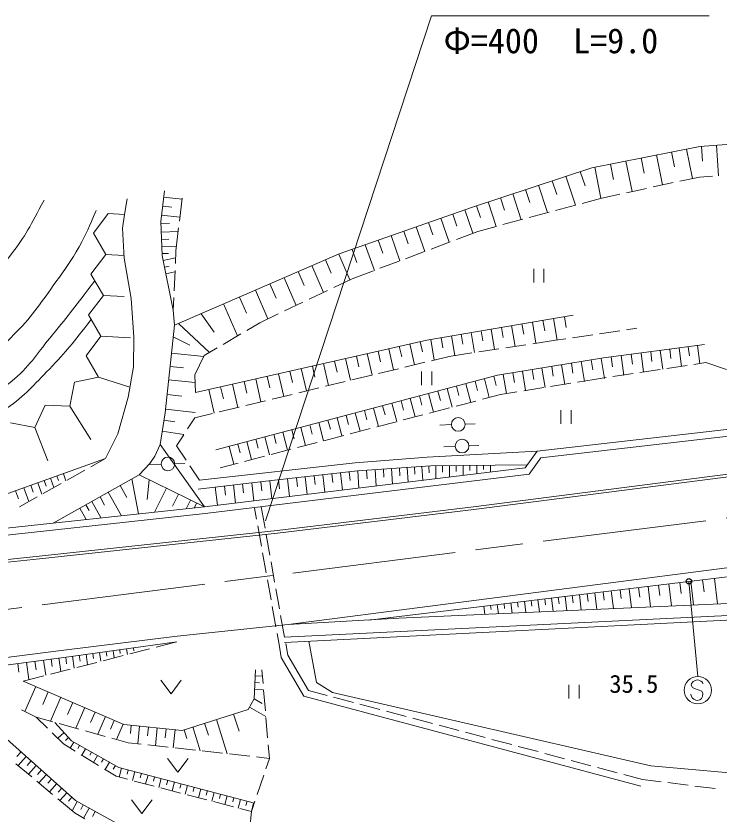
# Model space of a CAD drawing. Units: millimetres at full size, sheet at 1:1000; details may follow other scales. Extents: x 40000 to 680000, y 20000 to 380000.
# Drawn here: x 303597 to 355088, y 234637 to 293120 of the extents above; entities that cross this region are included whole.
import ezdxf
from ezdxf.enums import TextEntityAlignment as Align

# ---------------------------------------------------------------- set-up
doc = ezdxf.new("R2010")
doc.units = ezdxf.units.MM
doc.header["$LTSCALE"] = 1000
doc.linetypes.add('CHAIN', pattern=[18.5, 12, -1.5, 3.5, -1.5])
for name, color, linetype, lineweight in [('M-BGD', 7, 'Continuous', 13), ('M-BMK', 2, 'CHAIN', 13), ('M-STR-HTXT', 7, 'Continuous', 13), ('M-STR-STRC', 7, 'Continuous', 13)]:
    doc.layers.add(name, color=color, linetype=linetype, lineweight=lineweight)
doc.styles.add('ＭＳ ゴシック', font='')
doc.styles.get('ＭＳ ゴシック').set_extended_font_data('MS Gothic')

msp = doc.modelspace()

# ---------------------------------------------------------------- linework, layer by layer
at = {"layer": 'M-BGD'}
for p, q in [((354895, 283652), (355060, 281393)), ((351613, 283152), (351830, 282052)), ((352713, 283370), (353141, 281208)), ((353796, 283571), (353876, 282472)), ((348272, 282491), (348715, 280251)), ((349392, 282713), (349614, 281593)), ((350512, 282935), (350948, 280734)), ((345991, 282040), (346442, 279759)), ((347131, 282266), (347357, 281125)), ((343871, 281369), (344568, 279257)), ((344927, 281718), (345276, 280662)), ((352227, 281011), (353650, 281318)), ((353650, 281318), (354617, 281370)), ((342871, 281039), (343201, 280039)), ((350272, 280588), (351739, 280905)), ((340924, 280397), (341237, 279450)), ((341871, 280709), (342531, 278709)), ((348318, 280165), (349784, 280482)), ((314414, 279853), (315757, 279702)), ((315765, 279773), (315568, 278087)), ((339081, 279788), (339377, 278892)), ((339978, 280084), (340603, 278191)), ((345054, 279387), (346406, 279751)), ((346406, 279751), (347829, 280059)), ((314339, 279185), (315007, 279110)), ((337323, 279208), (337608, 278346)), ((338185, 279492), (338777, 277700)), ((343122, 278868), (344571, 279258)), ((309271, 277197), (310359, 278635)), ((310359, 278635), (311543, 278564)), ((314264, 278516), (315601, 278366)), ((335588, 278605), (335896, 277728)), ((336466, 278913), (337066, 277201)), ((341191, 278349), (342639, 278738)), ((314217, 277899), (314837, 277920)), ((333812, 277983), (334127, 277084)), ((334711, 278298), (335326, 276543)), ((339260, 277830), (340708, 278219)), ((314238, 277278), (315479, 277321)), ((315510, 277590), (315313, 275904)), ((331992, 277344), (332315, 276423)), ((332913, 277667), (333544, 275870)), ((335868, 276748), (337425, 277336)), ((337425, 277336), (338777, 277700)), ((310179, 275640), (309271, 277197)), ((314256, 276740), (314795, 276758)), ((330128, 276691), (330459, 275747)), ((331071, 277022), (331717, 275180)), ((314275, 276201), (315352, 276238)), ((329184, 276360), (329846, 274472)), ((333997, 276041), (335400, 276571)), ((309091, 274203), (310179, 275640)), ((310179, 275640), (311513, 275560)), ((314292, 275701), (314761, 275717)), ((315313, 275904), (315271, 274978)), ((327236, 275675), (328058, 273780)), ((328210, 276018), (328551, 275043)), ((332126, 275334), (333529, 275864)), ((314369, 275209), (315290, 275397)), ((326255, 275249), (326680, 274268)), ((330255, 274627), (331659, 275157)), ((314469, 274719), (314806, 274788)), ((314569, 274229), (315243, 274367)), ((315248, 274478), (315180, 272980)), ((324258, 274383), (324699, 273367)), ((325274, 274823), (326125, 272862)), ((328231, 273862), (329788, 274450)), ((341513, 274580), (341513, 273580)), ((342263, 273580), (342263, 274580)), ((310000, 272645), (309091, 274203)), ((323243, 273942), (324124, 271911)), ((326874, 273218), (328231, 273862)), ((322191, 273486), (322648, 272435)), ((308912, 271208), (310000, 272645)), ((310000, 272645), (311522, 272554)), ((321140, 273030), (322052, 270927)), ((325068, 272360), (326423, 273003)), ((315157, 272480), (315115, 271554)), ((318796, 272013), (319813, 269669)), ((319968, 272521), (320477, 271349)), ((323261, 271501), (324616, 272145)), ((309820, 269651), (308912, 271208)), ((317151, 271299), (318105, 269958)), ((321453, 270642), (322810, 271287)), ((342193, 270816), (342325, 270040)), ((342969, 270947), (343237, 269367)), ((343759, 271082), (343893, 270292)), ((315505, 270585), (317768, 268455)), ((320494, 270073), (321453, 270642)), ((339146, 270298), (339273, 269550)), ((339894, 270425), (340153, 268901)), ((340655, 270554), (340785, 269793)), ((341417, 270684), (341681, 269132)), ((348321, 270122), (349075, 270233)), ((308732, 268213), (309820, 269651)), ((309820, 269651), (311974, 269522)), ((318774, 269052), (320064, 269818)), ((335486, 269676), (335731, 268233)), ((336207, 269798), (336330, 269077)), ((336929, 269921), (337178, 268452)), ((337663, 270046), (337788, 269311)), ((338398, 270171), (338652, 268675)), ((344364, 269541), (345848, 269759)), ((346343, 269831), (347827, 270050)), ((315110, 269598), (316325, 268997)), ((332445, 269087), (332793, 267560)), ((333209, 269261), (333383, 268497)), ((333975, 269419), (334232, 267908)), ((334731, 269547), (334859, 268792)), ((339465, 268802), (340948, 269028)), ((341442, 269103), (343116, 269357)), ((343116, 269357), (343869, 269468)), ((317386, 268228), (318344, 268797)), ((330113, 268556), (330292, 267772)), ((330898, 268735), (331250, 267187)), ((331672, 268911), (331848, 268137)), ((337488, 268501), (338971, 268727)), ((350082, 268513), (350174, 267808)), ((350787, 268606), (350968, 267229)), ((351476, 268697), (351567, 268008)), ((352165, 268787), (352342, 267443)), ((352837, 268876), (352926, 268203)), ((353509, 268964), (353682, 267652)), ((309640, 266656), (308732, 268213)), ((314984, 268413), (317354, 268163)), ((316708, 266830), (317386, 268228)), ((327738, 268016), (328100, 266425)), ((328533, 268197), (328714, 267402)), ((329329, 268378), (329685, 266809)), ((334033, 267860), (335320, 268171)), ((335320, 268171), (336994, 268426)), ((345726, 267912), (345846, 267183)), ((346455, 268031), (346696, 266563)), ((347192, 268134), (347289, 267396)), ((347930, 268231), (348120, 266785)), ((348653, 268326), (348748, 267603)), ((349376, 268421), (349561, 267009)), ((314881, 267439), (315855, 267336)), ((324491, 267277), (324863, 265643)), ((325308, 267463), (325494, 266646)), ((326126, 267649), (326492, 266037)), ((326932, 267833), (327115, 267026)), ((330145, 266920), (331603, 267272)), ((332089, 267390), (333547, 267742)), ((342117, 267320), (342352, 265886)), ((342834, 267438), (342952, 266721)), ((343551, 267556), (343788, 266109)), ((344274, 267674), (344393, 266951)), ((344997, 267793), (345236, 266335)), ((351264, 267291), (352748, 267514)), ((353242, 267588), (354116, 267719)), ((354116, 267719), (355642, 267211)), ((316750, 265516), (316708, 266830)), ((321994, 266709), (322185, 265869)), ((322834, 266900), (323211, 265243)), ((323662, 267089), (323851, 266260)), ((328201, 266450), (329659, 266802)), ((333295, 267071), (333295, 266071)), ((334045, 266071), (334045, 267071)), ((338587, 266714), (338769, 266029)), ((339281, 266855), (339512, 265443)), ((339987, 266971), (340103, 266265)), ((340693, 267087), (340926, 265663)), ((341405, 267204), (341522, 266492)), ((347309, 266696), (348792, 266919)), ((349286, 266994), (350770, 267216)), ((307537, 264517), (307876, 266288)), ((307876, 266288), (309640, 266656)), ((309640, 266656), (311935, 265930)), ((314778, 266465), (316726, 266260)), ((319452, 266131), (319839, 264428)), ((320303, 266324), (320497, 265473)), ((321154, 266518), (321536, 264838)), ((326257, 265980), (327715, 266332)), ((336538, 266171), (336899, 264806)), ((337220, 266352), (337401, 265669)), ((337903, 266532), (338265, 265163)), ((342755, 265973), (344236, 266214)), ((344729, 266294), (345940, 266491)), ((345940, 266491), (346814, 266622)), ((317725, 265738), (318118, 264012)), ((318588, 265934), (318785, 265071)), ((324313, 265510), (325771, 265862)), ((334500, 265631), (334679, 264953)), ((335178, 265811), (335538, 264450)), ((335858, 265991), (336038, 265311)), ((339077, 265375), (340287, 265572)), ((340781, 265652), (342262, 265893)), ((314664, 265382), (315748, 265267)), ((322369, 265040), (323827, 265392)), ((332470, 265093), (332828, 263742)), ((333146, 265272), (333325, 264597)), ((333822, 265451), (334181, 264096)), ((337760, 265031), (339077, 265375)), ((304971, 262963), (305736, 264595)), ((305736, 264595), (307537, 264517)), ((307537, 264517), (309070, 262094)), ((318481, 264100), (319939, 264452)), ((320425, 264570), (321883, 264922)), ((329781, 264381), (330137, 263039)), ((330452, 264559), (330630, 263888)), ((331124, 264737), (331480, 263390)), ((331797, 264915), (331975, 264242)), ((333890, 264019), (335341, 264399)), ((335825, 264525), (337276, 264904)), ((314549, 264298), (316717, 264069)), ((316708, 263671), (317995, 263982)), ((327776, 263850), (327953, 263183)), ((328443, 264027), (328798, 262689)), ((329112, 264204), (329289, 263535)), ((331955, 263514), (333406, 263893)), ((343511, 264222), (343511, 263222)), ((344261, 263222), (344261, 264222)), ((303203, 263315), (304971, 262963)), ((314434, 263499), (315231, 263370)), ((316168, 262853), (316708, 263671)), ((325780, 263321), (326132, 261992)), ((326445, 263497), (326621, 262833)), ((327110, 263673), (327463, 262340)), ((330020, 263008), (331471, 263387)), ((336489, 263206), (337217, 263228)), ((304971, 262963), (305935, 260526)), ((314305, 262703), (315898, 262445)), ((323135, 262621), (323485, 261300)), ((323795, 262795), (323970, 262135)), ((324455, 262970), (324806, 261646)), ((325118, 263146), (325293, 262483)), ((328085, 262502), (329536, 262882)), ((335490, 263171), (334652, 263138)), ((315352, 261619), (315892, 262436)), ((321163, 262098), (321337, 261442)), ((321819, 262272), (322168, 260956)), ((322477, 262446), (322651, 261788)), ((326150, 261997), (327601, 262376)), ((316057, 260574), (315352, 261619)), ((319200, 261578), (319546, 260271)), ((319853, 261751), (320027, 261098)), ((320507, 261925), (320855, 260613)), ((324215, 261491), (325666, 261870)), ((335770, 261582), (334933, 261549)), ((336770, 261617), (337497, 261639)), ((320345, 260479), (321796, 260859)), ((322280, 260985), (323731, 261364)), ((310149, 260679), (309083, 260083)), ((314229, 260276), (313391, 260243)), ((315229, 260311), (315956, 260333)), ((318544, 260009), (319861, 260353)), ((308647, 259838), (307338, 259106)), ((317042, 259114), (316337, 260159)), ((327999, 259721), (328072, 259084)), ((328636, 259793), (328720, 258522)), ((329271, 259836), (329314, 259200)), ((329907, 259878), (329987, 258675)), ((330508, 259918), (330549, 259317)), ((331110, 259958), (331185, 258821)), ((331678, 259996), (331716, 259427)), ((332247, 260034), (332319, 258959)), ((332784, 260070), (332820, 259532)), ((333322, 260106), (333390, 259089)), ((333831, 260140), (333864, 259631)), ((334340, 260153), (334349, 259205)), ((334840, 260158), (334844, 259684)), ((335340, 260163), (335348, 259327)), ((335840, 260168), (335844, 259750)), ((336340, 260173), (336347, 259448)), ((336840, 260178), (336843, 259815)), ((337340, 260183), (337346, 259569)), ((337840, 260187), (337843, 259881)), ((338340, 260192), (338344, 259690)), ((306129, 259243), (306371, 258565)), ((306599, 259411), (306721, 259072)), ((307070, 259579), (307256, 259060)), ((312087, 259193), (312574, 256626)), ((313343, 259133), (313202, 257695)), ((322833, 259129), (322908, 258475)), ((323487, 259204), (323636, 257904)), ((324138, 259279), (324212, 258629)), ((324788, 259353), (324936, 258062)), ((325434, 259427), (325507, 258782)), ((326079, 259501), (326226, 258219)), ((326721, 259575), (326794, 258933)), ((327362, 259648), (327508, 258374)), ((304179, 258547), (304539, 257539)), ((304683, 258727), (304863, 258223)), ((305187, 258907), (305486, 258069)), ((306902, 258862), (305593, 258129)), ((305658, 259075), (305807, 258656)), ((311222, 258707), (311708, 257842)), ((314614, 258509), (313753, 256753)), ((318195, 258599), (318348, 257262)), ((318864, 258675), (318940, 258007)), ((319532, 258752), (319684, 257424)), ((320196, 258828), (320272, 258164)), ((320860, 258904), (321011, 257585)), ((321519, 258979), (321594, 258320)), ((322178, 259055), (322328, 257745)), ((303573, 258331), (303790, 257724)), ((310358, 258221), (311329, 256492)), ((315492, 258079), (315062, 257201)), ((305156, 257885), (303847, 257152)), ((309146, 257541), (309827, 256330)), ((309752, 257881), (310092, 257276)), ((316370, 257648), (316053, 257001)), ((316819, 257428), (316661, 257104)), ((308274, 257052), (308745, 256213)), ((308710, 257296), (308946, 256877)), ((321075, 257062), (321222, 256239)), ((321567, 257149), (321845, 255577)), ((321309, 255747), (321573, 254271)), ((321933, 255085), (322194, 253608)), ((321661, 253778), (321924, 252302)), ((322281, 253116), (322543, 251639)), ((323526, 248520), (359615, 253184)), ((322012, 251809), (322276, 250333)), ((351403, 251500), (351598, 249884)), ((352211, 251597), (352309, 250790)), ((353019, 251695), (353228, 249958)), ((353888, 251799), (353992, 250931)), ((354756, 251904), (354980, 250037)), ((322630, 251146), (322891, 249669)), ((346594, 250921), (346667, 250316)), ((347199, 250994), (347356, 249693)), ((347850, 251073), (347929, 250422)), ((348501, 251151), (348669, 249752)), ((349201, 251235), (349285, 250536)), ((349900, 251319), (350081, 249816)), ((350652, 251410), (350742, 250658)), ((341827, 250348), (341935, 249447)), ((342323, 250407), (342377, 249957)), ((342820, 250467), (342937, 249493)), ((343316, 250527), (343375, 250040)), ((343812, 250587), (343939, 249538)), ((344337, 250650), (344400, 250125)), ((344861, 250713), (344997, 249586)), ((345425, 250781), (345492, 250217)), ((345988, 250849), (346134, 249637)), ((322364, 249841), (322627, 248364)), ((337855, 249870), (337928, 249266)), ((338352, 249929), (338388, 249628)), ((338848, 249989), (338930, 249311)), ((339345, 250049), (339385, 249710)), ((339841, 250109), (339932, 249357)), ((340337, 250168), (340383, 249792)), ((340834, 250228), (340933, 249402)), ((341330, 250288), (341380, 249875)), ((322979, 249177), (323257, 247605)), ((322715, 247872), (322862, 247049)), ((312196, 246807), (312224, 246599)), ((315380, 247245), (313872, 246862)), ((308231, 246275), (308290, 245837)), ((308727, 246341), (308829, 245580)), ((309222, 246408), (309273, 246027)), ((309718, 246474), (309805, 245828)), ((311449, 246246), (309995, 245876)), ((310213, 246541), (310257, 246218)), ((310709, 246607), (310780, 246076)), ((311204, 246674), (311240, 246408)), ((311700, 246741), (311756, 246324)), ((313387, 246738), (311933, 246369)), ((303723, 245669), (303808, 245035)), ((304357, 245754), (304527, 244487)), ((304990, 245839), (305076, 245205)), ((305624, 245924), (305775, 244804)), ((306184, 245999), (306260, 245439)), ((306745, 246075), (306878, 245084)), ((307240, 246141), (307307, 245646)), ((307736, 246208), (307853, 245332)), ((309510, 245753), (308056, 245384)), ((307572, 245261), (306118, 244891)), ((321608, 245204), (321693, 244202)), ((305633, 244768), (304125, 244385)), ((321110, 244768), (321647, 244746)), ((305043, 243987), (304246, 242147)), ((314207, 244448), (314957, 243448)), ((314957, 243448), (315707, 244448)), ((321091, 244268), (321421, 244255)), ((344090, 244098), (344090, 243098)), ((344840, 243098), (344840, 244098)), ((305963, 243589), (305565, 242669)), ((321071, 243768), (321732, 243742)), ((321735, 243704), (321862, 242210)), ((325011, 243697), (326377, 243333)), ((306883, 243191), (306124, 241438)), ((307760, 242811), (307380, 241935)), ((321039, 243077), (321640, 242733)), ((324683, 243267), (349354, 236687)), ((326860, 243204), (328309, 242817)), ((303997, 242272), (305086, 241725)), ((308636, 242432), (307983, 240923)), ((320695, 242476), (321898, 241788)), ((328792, 242688), (330242, 242302)), ((330725, 242173), (332174, 241786)), ((305086, 241725), (306285, 241393)), ((305086, 241725), (305903, 240926)), ((309391, 242105), (309064, 241351)), ((310145, 241779), (309583, 240481)), ((318283, 241566), (319075, 239058)), ((319536, 241962), (319932, 240708)), ((321905, 241711), (322031, 240217)), ((332657, 241658), (334107, 241271)), ((306767, 241260), (308213, 240860)), ((310794, 241498), (310513, 240849)), ((311443, 241217), (310959, 240100)), ((312044, 241139), (311984, 240533)), ((312649, 241079), (312521, 239784)), ((313297, 241014), (313233, 240367)), ((313944, 240950), (313814, 239640)), ((316544, 241017), (317093, 239278)), ((317413, 241291), (317688, 240422)), ((334590, 241142), (336039, 240756)), ((306260, 240576), (307077, 239776)), ((307115, 240606), (306654, 240190)), ((308695, 240726), (310140, 240326)), ((314599, 240885), (314534, 240230)), ((315254, 240820), (315122, 239496)), ((315910, 240816), (316110, 240182)), ((336522, 240627), (337972, 240240)), ((307450, 240235), (307219, 240027)), ((307824, 239913), (307575, 239469)), ((310622, 240193), (311822, 239861)), ((311822, 239861), (312766, 239756)), ((338455, 240111), (339904, 239725)), ((303969, 239197), (303661, 238852)), ((307077, 239776), (307940, 239245)), ((308260, 239668), (308136, 239446)), ((308696, 239423), (308428, 238945)), ((313263, 239701), (314754, 239537)), ((315251, 239482), (316742, 239317)), ((317239, 239262), (318730, 239097)), ((322074, 239718), (322159, 238717)), ((340387, 239596), (341836, 239210)), ((304342, 238864), (303747, 238197)), ((308366, 238983), (309643, 238197)), ((309132, 239179), (308998, 238939)), ((309568, 238934), (309280, 238420)), ((310004, 238689), (309860, 238433)), ((314698, 238700), (315448, 237700)), ((315448, 237700), (316198, 238700)), ((319227, 239042), (320718, 238877)), ((321214, 238822), (322159, 238717)), ((322159, 238717), (321901, 237953)), ((342320, 239081), (343769, 238694)), ((303598, 238322), (304747, 237359)), ((304715, 238531), (304417, 238197)), ((305088, 238198), (304514, 237555)), ((310440, 238445), (310132, 237896)), ((310876, 238200), (310722, 237926)), ((344252, 238565), (345701, 238179)), ((346184, 238050), (347634, 237663)), ((305461, 237865), (305174, 237543)), ((305834, 237532), (305281, 236912)), ((310069, 237935), (310932, 237404)), ((311332, 238005), (311159, 237345)), ((311816, 237877), (311729, 237547)), ((312300, 237750), (312126, 237092)), ((312783, 237623), (312696, 237294)), ((313267, 237496), (313094, 236840)), ((321742, 237479), (321263, 236058)), ((348117, 237535), (349483, 237170)), ((305131, 237038), (306280, 236074)), ((306207, 237199), (305930, 236889)), ((306580, 236866), (306048, 236269)), ((310932, 237404), (311776, 237184)), ((312260, 237058), (313712, 236679)), ((313750, 237368), (313664, 237041)), ((314234, 237241), (314062, 236588)), ((314717, 237114), (314631, 236787)), ((315201, 236987), (315029, 236336)), ((315684, 236859), (315599, 236534)), ((349483, 237170), (350839, 237001)), ((351335, 236939), (352823, 236753)), ((306953, 236533), (306687, 236235)), ((314195, 236553), (315647, 236175)), ((316168, 236732), (315997, 236083)), ((316651, 236605), (316566, 236281)), ((317135, 236478), (316965, 235831)), ((317618, 236350), (317533, 236027)), ((353319, 236691), (354808, 236505)), ((306664, 235753), (307924, 234697)), ((307326, 236200), (306814, 235627)), ((307699, 235868), (307443, 235581)), ((316131, 236049), (317582, 235670)), ((318102, 236223), (317932, 235579)), ((318585, 236096), (318501, 235774)), ((319069, 235969), (318900, 235327)), ((319552, 235841), (319468, 235520)), ((320036, 235714), (319868, 235074)), ((308091, 235560), (307711, 234876)), ((308528, 235317), (308338, 234975)), ((312069, 235685), (312819, 234685)), ((312819, 234685), (313569, 235685)), ((318066, 235544), (319517, 235166)), ((320520, 235587), (320435, 235267)), ((321003, 235459), (320835, 234822)), ((321103, 235584), (320845, 234820)), ((307924, 234697), (308634, 234280)), ((308965, 235075), (308551, 234329)), ((309402, 234832), (309195, 234459)), ((320001, 235040), (320845, 234820)), ((320845, 234820), (320707, 233418))]:
    msp.add_line(p, q, dxfattribs=at)
for points in [[(364115, 284326), (353693, 283564), (345770, 281996), (337043, 279115), (327257, 275684), (315200, 270453)], [(314146, 261716), (314522, 264041), (315200, 270453), (315115, 271554), (314296, 275565), (314212, 278050), (314466, 280310)], [(310149, 260679), (311055, 262505), (311803, 265192), (312200, 267412), (312223, 269585), (312036, 272413), (311522, 275380), (311405, 277577), (311546, 278582), (311732, 279727)], [(344415, 271193), (333696, 269372), (316750, 265516)], [(257974, 249043), (263776, 249168), (267810, 249526), (272764, 250055), (279681, 250741), (289979, 251925), (305293, 253530), (322725, 255415), (337104, 257159), (366960, 260984), (390305, 263882), (415332, 266989), (431806, 268999), (436690, 269513)], [(257978, 248843), (263787, 248968), (267830, 249327), (272785, 249857), (279703, 250542), (290001, 251726), (305314, 253331), (322748, 255216), (337129, 256961), (366986, 260785), (390330, 263683), (415357, 266791), (431829, 268800), (436707, 269314)], [(318233, 261322), (338865, 266787), (346618, 268058), (354032, 269033)], [(281767, 253368), (290781, 254314), (300600, 255335), (317394, 257146), (340898, 260001), (341770, 261216), (363734, 263741)], [(281972, 252889), (290833, 253817), (300653, 254838), (317451, 256649), (341176, 259531), (342047, 260744), (363624, 263225)], [(306315, 255951), (312616, 259489), (317394, 257146), (314146, 261716), (313769, 260869), (313392, 260323), (312616, 259489)], [(277855, 259955), (281687, 259861), (292179, 261263), (300989, 257408), (310149, 260679)], [(317042, 259114), (328434, 260376), (333706, 260790), (341770, 261216)], [(341054, 260219), (333988, 260150), (328622, 259792), (322314, 259077), (316948, 258455)], [(210280, 255765), (215037, 253430), (219719, 251108), (225073, 248475), (228688, 246875), (232322, 245557), (236088, 244408), (240080, 243316), (243902, 242506), (247366, 241923), (250661, 241565), (255105, 241207), (259699, 241113), (263955, 241320), (268492, 241734), (274122, 242450), (282087, 243504), (289054, 244464), (300389, 245783), (306904, 246611), (315395, 247665)], [(211759, 254371), (214772, 252892), (219453, 250570), (224819, 247931), (228464, 246318), (232132, 244987), (235921, 243832), (239938, 242733), (243790, 241917), (247284, 241328), (250605, 240967), (255075, 240608), (259708, 240513), (263997, 240721), (268558, 241138), (274199, 241855), (282167, 242910), (289129, 243869), (300608, 245256), (306941, 246083), (315380, 247245)], [(323257, 247605), (358770, 249334), (361062, 252513), (371271, 253398), (371672, 253172), (374196, 246858)], [(323276, 247206), (359032, 249014), (361280, 252130), (371151, 252891), (371277, 252564), (373592, 246810)], [(315395, 247665), (323526, 248520), (331632, 248981), (357960, 250172), (359740, 252504), (329434, 248856)], [(322862, 247049), (323028, 246108), (324683, 243267)], [(323354, 247136), (323505, 246283), (325011, 243697)], [(362326, 242798), (362082, 240124), (360839, 237394), (358316, 237431), (350087, 238166), (326777, 243532), (325610, 244285), (325040, 247295)], [(304125, 244385), (311497, 241193), (315762, 240769), (320591, 242295), (321043, 243085), (321128, 245204)], [(299004, 243627), (307966, 235629), (320251, 228806)], [(306445, 241349), (307656, 240007), (311130, 238058), (321056, 235445)]]:
    msp.add_lwpolyline(points, dxfattribs=at)
for centre in [(335990, 263190), (336270, 261601), (314729, 260295)]:
    msp.add_circle(centre, 500, dxfattribs=at)
at = {"layer": 'M-BGD', "lineweight": 25}
msp.add_circle((352882, 251687), 200, dxfattribs=at)
at = {"layer": 'M-BGD'}
for points, knots in [([(276164, 284173), (277378, 282785), (277761, 282380), (278875, 281320), (280347, 279921), (281310, 279290), (282914, 278044), (284571, 276757), (285537, 276086), (287235, 274853), (288867, 273667), (289694, 272864), (291443, 271859), (292604, 271192), (293261, 270710), (294578, 270475), (295780, 270261), (296534, 270409), (297685, 270814), (298950, 271258), (299536, 271821), (300566, 272678), (301755, 273667), (302281, 274387), (303221, 275615), (304334, 277070), (304646, 277716), (305650, 279626)], [0, 0, 0, 0, 1, 1, 1, 2, 2, 2, 3, 3, 3, 4, 4, 4, 5, 5, 5, 6, 6, 6, 7, 7, 7, 8, 8, 8, 9, 9, 9, 9]), ([(273142, 283523), (274178, 282220), (274458, 281851), (275373, 280840), (276059, 280083), (276412, 279621), (277180, 278948), (278661, 277651), (279568, 277011), (281191, 275898), (282640, 274904), (283552, 274498), (284976, 273469), (286721, 272207), (287532, 271286), (289212, 269938), (290550, 268866), (291137, 267990), (292686, 267255), (294014, 266626), (294890, 266362), (296358, 266436), (298085, 266524), (299096, 266811), (300623, 267622), (301928, 268316), (302589, 268875), (303616, 269938), (304894, 271260), (305454, 272145), (306525, 273638), (307227, 274615), (307636, 275157), (308220, 276208), (308776, 277209), (308941, 277600), (309463, 278863)], [0, 0, 0, 0, 1, 1, 1, 2, 2, 2, 3, 3, 3, 4, 4, 4, 5, 5, 5, 6, 6, 6, 7, 7, 7, 8, 8, 8, 9, 9, 9, 10, 10, 10, 11, 11, 11, 12, 12, 12, 12]), ([(269364, 282019), (270191, 280542), (270403, 280157), (271096, 278979), (271632, 278069), (271819, 277478), (272490, 276663), (273048, 275984), (273464, 275697), (274109, 275100), (275612, 273710), (276532, 273017), (278025, 271616), (279577, 270162), (280353, 269248), (281923, 267813), (283205, 266641), (283936, 265993), (285312, 264932), (286445, 264059), (287064, 263518), (288344, 262880), (289407, 262349), (290056, 262119), (291225, 261901), (292592, 261645), (293394, 261677), (294783, 261750), (296450, 261837), (297409, 261929), (299001, 262428), (300639, 262942), (301529, 263403), (302936, 264386), (304289, 265331), (304895, 266063), (306043, 267248), (307334, 268581), (307738, 269122), (309101, 270884)], [0, 0, 0, 0, 1, 1, 1, 2, 2, 2, 3, 3, 3, 4, 4, 4, 5, 5, 5, 6, 6, 6, 7, 7, 7, 8, 8, 8, 9, 9, 9, 10, 10, 10, 11, 11, 11, 12, 12, 12, 13, 13, 13, 13]), ([(294656, 263082), (295833, 263191), (296218, 263258), (297198, 263478), (298710, 263817), (299560, 264102), (300926, 264833), (301986, 265401), (302596, 265730), (303496, 266528), (304738, 267628), (305208, 268469), (306264, 269748), (307519, 271267), (307907, 271789), (309373, 273720)], [0, 0, 0, 0, 1, 1, 1, 2, 2, 2, 3, 3, 3, 4, 4, 4, 5, 5, 5, 5])]:
    msp.add_open_spline(points, degree=3, knots=knots, dxfattribs=at)
at = {"layer": 'M-BMK'}
msp.add_lwpolyline([(268807, 245312), (358393, 256674), (424174, 264854)], dxfattribs=at)
at = {"layer": 'M-STR-HTXT'}
for p, q in [((334042, 293120), (321864, 256118)), ((354367, 293120), (334042, 293120))]:
    msp.add_line(p, q, dxfattribs=at)
at = {"layer": 'M-STR-STRC'}
for p, q in [((352882, 251687), (353531, 244713)), ((353499, 244464), (353333, 244431)), ((353615, 244448), (353499, 244464)), ((353074, 244199), (353058, 244086)), ((353058, 244086), (353143, 243903)), ((353202, 244338), (353074, 244199)), ((353143, 243903), (353294, 243830)), ((353333, 244431), (353202, 244338)), ((353759, 244375), (353615, 244448)), ((353869, 244301), (353759, 244375)), ((353904, 244189), (353869, 244301)), ((353060, 243311), (353021, 243421)), ((353144, 243133), (353060, 243311)), ((353294, 243830), (353827, 243641)), ((353827, 243641), (353907, 243469)), ((353907, 243469), (353877, 243241)), ((353247, 243060), (353144, 243133)), ((353394, 242985), (353247, 243060)), ((353514, 242968), (353394, 242985)), ((353681, 242996), (353514, 242968)), ((353806, 243092), (353681, 242996)), ((353877, 243241), (353806, 243092))]:
    msp.add_line(p, q, dxfattribs=at)
msp.add_circle((353531, 243713), 1000, dxfattribs=at)

# ---------------------------------------------------------------- texts
at = {"layer": 'M-BGD', "style": 'ＭＳ ゴシック'}
msp.add_text('35.5', height=1320, dxfattribs=at).set_placement((348851, 244180), align=Align.MIDDLE_CENTER)
at = {"layer": 'M-STR-HTXT', "style": 'ＭＳ ゴシック'}
msp.add_text('Φ=400\u3000L=9.0', height=1833, dxfattribs=at).set_placement((334911, 289837), align=Align.BOTTOM_LEFT)

doc.saveas('drawing.dxf')
